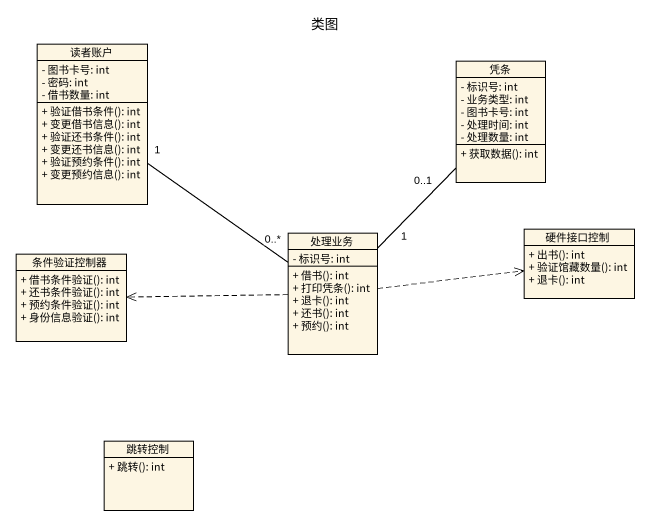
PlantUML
@startuml
title 类图
hide circle
hide empty members
skinparam classAttributeIconSize 0
class 读者账户 {
  - 图书卡号: int
  - 密码: int
  - 借书数量: int
  + 验证借书条件(): int
  + 变更借书信息(): int
  + 验证还书条件(): int
  + 变更还书信息(): int
  + 验证预约条件(): int
  + 变更预约信息(): int
}
class 凭条 {
  - 标识号: int
  - 业务类型: int
  - 图书卡号: int
  - 处理时间: int
  - 处理数量: int
  + 获取数据(): int
}
class 条件验证控制器 {
  + 借书条件验证(): int
  + 还书条件验证(): int
  + 预约条件验证(): int
  + 身份信息验证(): int
}
class 处理业务 {
  - 标识号: int
  + 借书(): int
  + 打印凭条(): int
  + 退卡(): int
  + 还书(): int
  + 预约(): int
}
class 硬件接口控制 {
  + 出书(): int
  + 验证馆藏数量(): int
  + 退卡(): int
}
class 跳转控制 {
  + 跳转(): int
}
处理业务 "0..*" -up- "1" 读者账户
处理业务 "1" -up- "0..1" 凭条
处理业务 .left.> 条件验证控制器
处理业务 .right.> 硬件接口控制
@enduml
